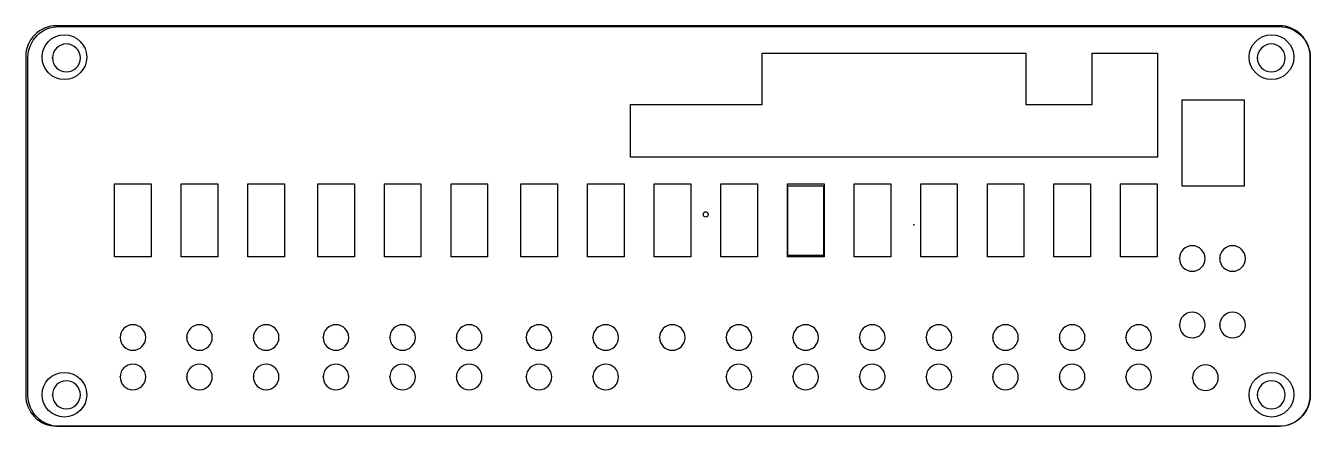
# Model space of a CAD drawing. Header units: millimetres. Extents: x -110 to 56, y 0 to 51.
import ezdxf

# ---------------------------------------------------------------- set-up
doc = ezdxf.new("R2010")
doc.units = ezdxf.units.MM
doc.header["$MEASUREMENT"] = 0
doc.layers.add('Back v4_Sketch1', color=7, linetype='Continuous')

# ---------------------------------------------------------------- blocks, each defined once
blk = doc.blocks.new('Backv4')
at = {"layer": 'Back v4_Sketch1'}
for p, q in [((51.75, 51.5, -27), (-105.75, 51.5, -27)), ((-105.47, 51.39, -27), (51.76, 51.39, -27)), ((-109.75, 47.5, -27), (-109.75, 3.87, -27)), ((-109.47, 3.84, -27), (-109.47, 47.4, -27)), ((-14.86, 41.35, -27), (-14.86, 47.94, -27)), ((-14.86, 47.94, -27), (19.09, 47.94, -27)), ((19.09, 47.94, -27), (19.09, 41.35, -27)), ((27.67, 41.35, -27), (27.67, 47.94, -27)), ((27.67, 47.94, -27), (36.06, 47.94, -27)), ((36.06, 47.94, -27), (36.06, 34.56, -27)), ((55.75, 3.87, -27), (55.75, 47.5, -27)), ((55.75, 47.37, -27), (55.75, 3.84, -27)), ((39.25, 41.95, -27), (47.24, 41.95, -27)), ((39.25, 30.82, -27), (39.25, 41.95, -27)), ((39.25, 41.95, -27), (47.24, 41.95, -27)), ((39.25, 30.82, -27), (39.25, 41.95, -27)), ((47.24, 41.95, -27), (47.24, 30.82, -27)), ((47.24, 41.95, -27), (47.24, 30.82, -27)), ((-31.83, 41.35, -27), (-14.86, 41.35, -27)), ((-31.83, 34.56, -27), (-31.83, 41.35, -27)), ((19.09, 41.35, -27), (27.67, 41.35, -27)), ((36.06, 34.56, -27), (-31.83, 34.56, -27)), ((-98.29, 31.12, -27), (-93.57, 31.12, -27)), ((-98.29, 21.68, -27), (-98.29, 31.12, -27)), ((-93.57, 31.12, -27), (-93.57, 21.68, -27)), ((-89.7, 31.12, -27), (-84.98, 31.12, -27)), ((-89.7, 21.68, -27), (-89.7, 31.12, -27)), ((-84.98, 31.12, -27), (-84.98, 21.68, -27)), ((-81.12, 21.68, -27), (-81.12, 31.12, -27)), ((-81.12, 31.12, -27), (-76.4, 31.12, -27)), ((-76.4, 31.12, -27), (-76.4, 21.68, -27)), ((-72.12, 31.12, -27), (-67.4, 31.12, -27)), ((-72.12, 21.68, -27), (-72.12, 31.12, -27)), ((-67.4, 31.12, -27), (-67.4, 21.68, -27)), ((-63.54, 31.12, -27), (-58.82, 31.12, -27)), ((-63.54, 21.68, -27), (-63.54, 31.12, -27)), ((-58.82, 31.12, -27), (-58.82, 21.68, -27)), ((-54.95, 21.68, -27), (-54.95, 31.12, -27)), ((-54.95, 31.12, -27), (-50.23, 31.12, -27)), ((-50.23, 31.12, -27), (-50.23, 21.68, -27)), ((-45.95, 31.12, -27), (-41.23, 31.12, -27)), ((-45.95, 21.68, -27), (-45.95, 31.12, -27)), ((-41.23, 31.12, -27), (-41.23, 21.68, -27)), ((-37.37, 21.68, -27), (-37.37, 31.12, -27)), ((-37.37, 31.12, -27), (-32.65, 31.12, -27)), ((-32.65, 31.12, -27), (-32.65, 21.68, -27)), ((-28.78, 21.68, -27), (-28.78, 31.12, -27)), ((-28.78, 31.12, -27), (-24.06, 31.12, -27)), ((-24.06, 31.12, -27), (-24.06, 21.68, -27)), ((-20.2, 31.12, -27), (-15.47, 31.12, -27)), ((-20.2, 21.68, -27), (-20.2, 31.12, -27)), ((-15.47, 31.12, -27), (-15.47, 21.68, -27)), ((-11.61, 21.68, -27), (-11.61, 31.12, -27)), ((-11.61, 31.12, -27), (-6.89, 31.12, -27)), ((-11.56, 21.88, -27), (-11.56, 30.87, -27)), ((-11.56, 30.87, -27), (-6.97, 30.87, -27)), ((-6.97, 30.87, -27), (-6.97, 21.88, -27)), ((-6.89, 31.12, -27), (-6.89, 21.68, -27)), ((-3.03, 31.12, -27), (1.7, 31.12, -27)), ((-3.03, 21.68, -27), (-3.03, 31.12, -27)), ((1.7, 31.12, -27), (1.7, 21.68, -27)), ((5.56, 21.68, -27), (5.56, 31.12, -27)), ((5.56, 31.12, -27), (10.28, 31.12, -27)), ((10.28, 31.12, -27), (10.28, 21.68, -27)), ((14.15, 31.12, -27), (18.87, 31.12, -27)), ((14.15, 21.68, -27), (14.15, 31.12, -27)), ((18.87, 31.12, -27), (18.87, 21.68, -27)), ((22.73, 21.68, -27), (22.73, 31.12, -27)), ((22.73, 31.12, -27), (27.45, 31.12, -27)), ((27.45, 31.12, -27), (27.45, 21.68, -27)), ((31.32, 21.68, -27), (31.32, 31.12, -27)), ((31.32, 31.12, -27), (36.04, 31.12, -27)), ((36.04, 31.12, -27), (36.04, 21.68, -27)), ((47.24, 30.82, -27), (39.25, 30.82, -27)), ((47.24, 30.82, -27), (39.25, 30.82, -27)), ((-22.43, 27.12, -27), (-22.43, 27.22, -27)), ((-21.83, 27.22, -27), (-21.83, 27.12, -27)), ((-93.57, 21.68, -27), (-98.29, 21.68, -27)), ((-84.98, 21.68, -27), (-89.7, 21.68, -27)), ((-76.4, 21.68, -27), (-81.12, 21.68, -27)), ((-67.4, 21.68, -27), (-72.12, 21.68, -27)), ((-58.82, 21.68, -27), (-63.54, 21.68, -27)), ((-50.23, 21.68, -27), (-54.95, 21.68, -27)), ((-41.23, 21.68, -27), (-45.95, 21.68, -27)), ((-32.65, 21.68, -27), (-37.37, 21.68, -27)), ((-24.06, 21.68, -27), (-28.78, 21.68, -27)), ((-15.47, 21.68, -27), (-20.2, 21.68, -27)), ((-6.89, 21.68, -27), (-11.61, 21.68, -27)), ((-6.97, 21.88, -27), (-11.56, 21.88, -27)), ((1.7, 21.68, -27), (-3.03, 21.68, -27)), ((10.28, 21.68, -27), (5.56, 21.68, -27)), ((18.87, 21.68, -27), (14.15, 21.68, -27)), ((27.45, 21.68, -27), (22.73, 21.68, -27)), ((36.04, 21.68, -27), (31.32, 21.68, -27)), ((-105.75, -0.13, -27), (51.75, -0.13, -27)), ((51.76, -0.15, -27), (-105.47, -0.15, -27))]:
    blk.add_line(p, q, dxfattribs=at)
for centre in [(-104.76, 47.44, -27), (50.76, 47.44, -27), (-104.76, 3.92, -27), (50.76, 3.92, -27)]:
    blk.add_circle(centre, 2.88, dxfattribs=at)
at = {"layer": 'Back v4_Sketch1', "extrusion": (2.17708e-16, -4.85723e-17, -1)}
for centre, radius in [((104.5, 47.34, 27), 1.8), ((-50.73, 47.34, 27), 1.8), ((-40.55, 21.48, 27), 1.65), ((-45.74, 21.48, 27), 1.65), ((-40.55, 12.9, 27), 1.65), ((-45.74, 12.9, 27), 1.65), ((95.94, 11.3, 27), 1.65), ((87.36, 11.3, 27), 1.65), ((78.77, 11.3, 27), 1.65), ((69.78, 11.3, 27), 1.65), ((61.19, 11.3, 27), 1.65), ((52.61, 11.3, 27), 1.65), ((43.61, 11.3, 27), 1.65), ((35.02, 11.3, 27), 1.65), ((26.44, 11.3, 27), 1.65), ((17.85, 11.3, 27), 1.65), ((9.26, 11.3, 27), 1.65), ((0.68, 11.3, 27), 1.65), ((-7.91, 11.3, 27), 1.65), ((-16.49, 11.3, 27), 1.65), ((-25.08, 11.3, 27), 1.65), ((-33.66, 11.3, 27), 1.65), ((95.94, 6.21, 27), 1.65), ((87.36, 6.21, 27), 1.65), ((78.77, 6.21, 27), 1.65), ((69.78, 6.21, 27), 1.65), ((61.19, 6.21, 27), 1.65), ((52.61, 6.21, 27), 1.65), ((43.61, 6.21, 27), 1.65), ((35.02, 6.21, 27), 1.65), ((17.85, 6.21, 27), 1.65), ((9.26, 6.21, 27), 1.65), ((0.68, 6.21, 27), 1.65), ((-7.91, 6.21, 27), 1.65), ((-16.49, 6.21, 27), 1.65), ((-25.08, 6.21, 27), 1.65), ((-33.66, 6.21, 27), 1.65), ((-42.25, 6.11, 27), 1.65), ((104.5, 3.91, 27), 1.8), ((-50.73, 3.91, 27), 1.8)]:
    blk.add_circle(centre, radius, dxfattribs=at)
at = {"layer": 'Back v4_Sketch1'}
for centre, start, end in [((-105.75, 47.5, -27), 90, 180), ((51.75, 47.5, -27), 360, 90), ((-105.75, 3.87, -27), 180, 270), ((51.75, 3.87, -27), 270, 360)]:
    blk.add_arc(centre, 4, start, end, dxfattribs=at)
at = {"layer": 'Back v4_Sketch1', "extrusion": (2.17708e-16, -4.85723e-17, -1)}
for centre, radius, start, end in [((105.47, 47.4, 27), 3.99, 0, 90), ((-51.76, 47.4, 27), 3.99, 90.0019, 180.3323), ((22.13, 27.22, 27), 0.299, 0.0001, 89.9994), ((22.13, 27.12, 27), 0.299, 270.0006, 359.9999), ((22.13, 27.22, 27), 0.299, 89.9994, 179.9999), ((22.13, 27.12, 27), 0.299, 180.0001, 270.0006), ((105.47, 3.84, 27), 3.99, 270, 0), ((-51.76, 3.84, 27), 3.99, 180.0014, 269.9986)]:
    blk.add_arc(centre, radius, start, end, dxfattribs=at)
at = {"layer": 'Back v4_Sketch1'}
for p in [(-106.3, 47.34, -27), (48.94, 47.34, -27), (4.68, 25.82, -27), (38.9, 21.48, -27), (44.09, 21.48, -27), (38.9, 12.9, -27), (44.09, 12.9, -27), (-97.59, 11.3, -27), (-89, 11.3, -27), (-80.42, 11.3, -27), (-71.42, 11.3, -27), (-62.84, 11.3, -27), (-54.25, 11.3, -27), (-45.25, 11.3, -27), (-36.67, 11.3, -27), (-28.08, 11.3, -27), (-19.5, 11.3, -27), (-10.91, 11.3, -27), (-2.33, 11.3, -27), (6.26, 11.3, -27), (14.84, 11.3, -27), (23.43, 11.3, -27), (32.01, 11.3, -27), (-97.59, 6.21, -27), (-89, 6.21, -27), (-80.42, 6.21, -27), (-71.42, 6.21, -27), (-62.84, 6.21, -27), (-54.25, 6.21, -27), (-45.25, 6.21, -27), (-36.67, 6.21, -27), (-19.5, 6.21, -27), (-10.91, 6.21, -27), (-2.33, 6.21, -27), (6.26, 6.21, -27), (14.84, 6.21, -27), (23.43, 6.21, -27), (32.01, 6.21, -27), (40.6, 6.11, -27), (-106.3, 3.91, -27), (48.94, 3.91, -27)]:
    blk.add_point(p, dxfattribs=at)

msp = doc.modelspace()

# ---------------------------------------------------------------- block references
msp.add_blockref('Backv4', (0, 0))

doc.saveas('drawing.dxf')
